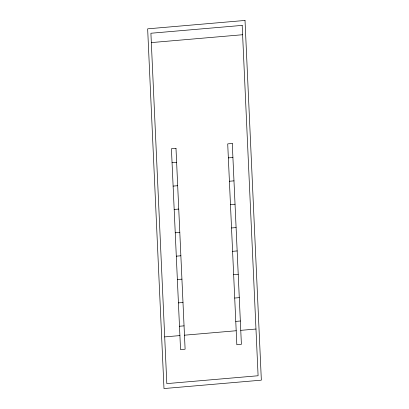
<?xml version="1.0" encoding="UTF-8"?>
<svg xmlns="http://www.w3.org/2000/svg" width="409" height="409" viewBox="0 0 409 409"><rect width="100%" height="100%" fill="white"/><g stroke="black" fill="none" stroke-linecap="round" stroke-linejoin="round"><path stroke-width="0.61" d="M151.33 42.592L242.609 34.729M172.061 162.741L176.622 162.347M228.345 157.894L232.91 157.501M173.119 186.1L177.685 185.706M229.408 181.248L233.974 180.855M174.178 209.459L178.743 209.065M230.466 204.607L235.032 204.214M175.241 232.813L179.807 232.419M231.53 227.966L236.09 227.573M176.299 256.172L180.865 255.778M232.588 251.325L237.154 250.932M177.363 279.531L181.928 279.137M233.651 274.684L238.212 274.291M178.421 302.89L182.987 302.496M234.71 298.038L239.275 297.645M179.485 326.249L184.05 325.855M235.773 321.397L240.334 321.004M164.694 336.898L179.909 335.59M184.474 335.196L236.197 330.743M240.758 330.349L255.973 329.035M245.017 20.45L147.649 28.84L163.983 388.55L261.351 380.16L245.017 20.45M242.184 25.384L150.906 33.247L166.816 383.616L258.094 375.753L242.184 25.384M175.988 148.334L171.422 148.728L180.543 349.603L185.108 349.209L175.988 148.334M232.276 143.482L227.711 143.876L236.831 344.756L241.397 344.363L232.276 143.482"/></g></svg>
